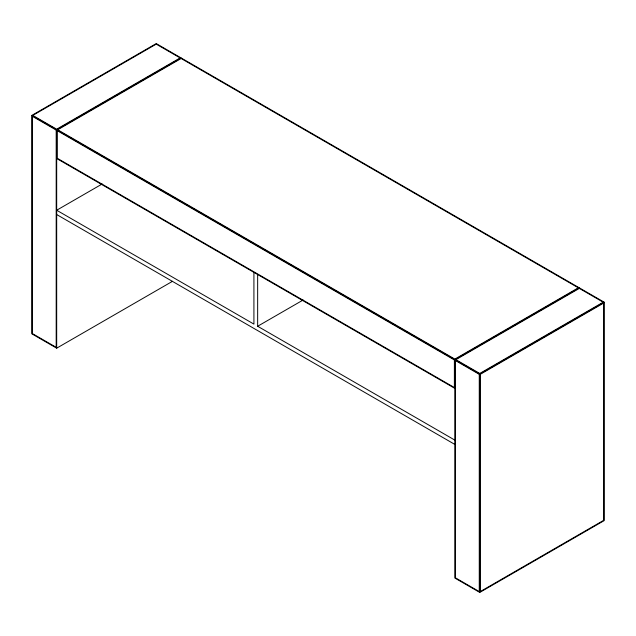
<?xml version="1.0" encoding="UTF-8"?>
<svg xmlns="http://www.w3.org/2000/svg" width="636" height="636" viewBox="0 0 636 636"><rect width="100%" height="100%" fill="white"/><g stroke="black" fill="none" stroke-linecap="round" stroke-linejoin="round"><path stroke-width="0.95" d="M172.539 281.287L56.684 348.178L31.8 333.805L31.8 115.402L156.233 43.566L604.2 302.195L604.2 520.598L479.767 592.434L454.875 578.068L454.875 359.666L579.317 287.822M181.125 57.932L56.684 129.776L56.684 348.178M102.173 183.979L56.684 210.238L253.915 324.106L253.915 272.383M257.652 274.537L257.652 326.26L303.134 300.001M603.206 302.195L479.767 373.459L455.877 359.666L579.317 288.402L603.699 302.482M31.8 115.402L479.767 374.032L604.2 302.195M56.684 158.507L454.875 388.405M257.652 326.26L454.875 440.128M56.684 214.547L454.875 444.445M479.767 374.032L479.767 592.434M156.233 44.138L32.794 115.402L56.684 129.195L180.123 57.932L156.233 44.138M181.125 58.504L57.685 129.776L454.875 359.094L578.315 287.822L181.125 58.504M603.699 303.054L480.26 374.326L480.26 591.575L603.699 520.312L603.699 303.054M56.191 130.062L32.301 116.269L32.301 333.518L56.191 347.312L56.191 130.062M454.382 359.952L57.184 130.634L57.184 158.221L454.382 387.539L454.382 359.952M479.266 374.326L455.376 360.533L455.376 577.782L479.266 591.575L479.266 374.326"/></g></svg>
